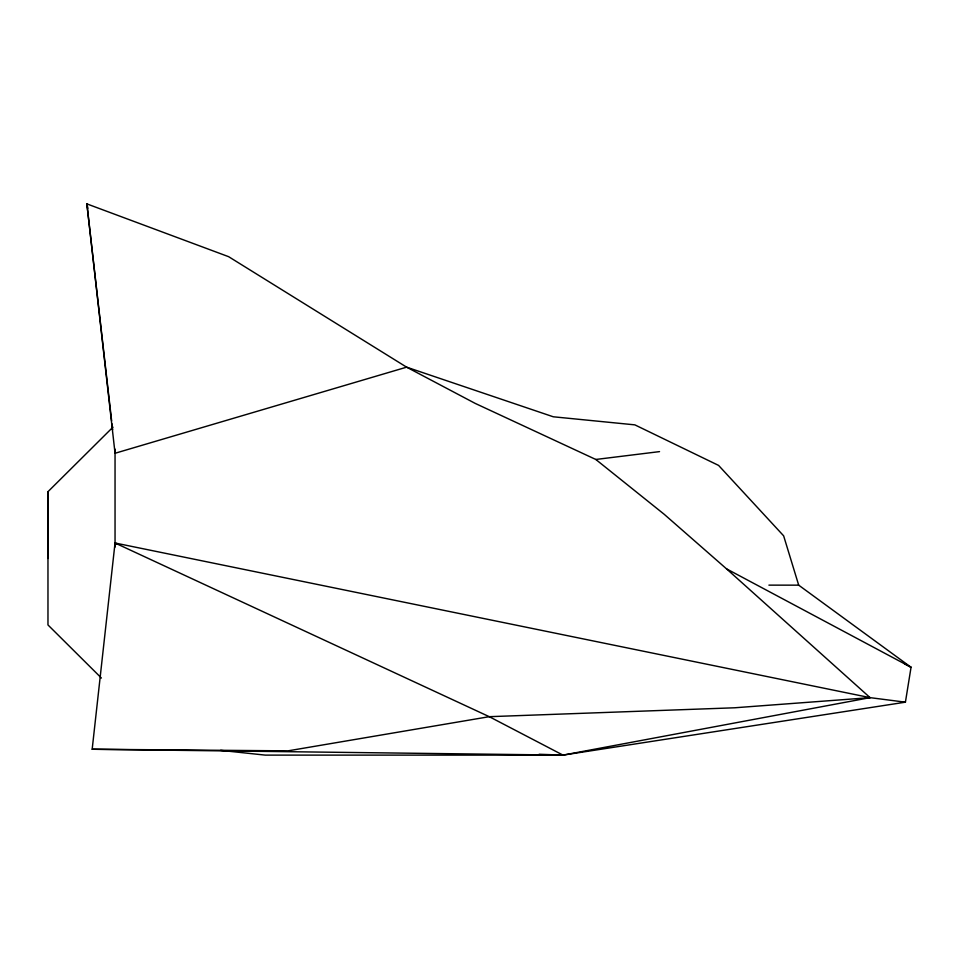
<?xml version="1.0" encoding="UTF-8"?>
<svg xmlns="http://www.w3.org/2000/svg" width="959" height="959" viewBox="0 0 959 959"><rect width="100%" height="100%" fill="white"/><g stroke="black" fill="none" stroke-linecap="round" stroke-linejoin="round"><path stroke-width="1.44" d="M112.946 427.163L47.962 491.703L47.974 558.474M902.527 701.748L905.416 702.18L563.005 755.117L92.172 749.255L115.044 542.998L870.089 697.649L905.416 702.18L911.05 667.272L798.691 585.158L768.914 585.134M798.691 585.158L783.635 535.829L718.591 465.415L634.858 424.861L553.271 416.781L406.628 367.165L115.044 453.271L86.873 203.883L228.638 256.688L406.628 367.165L475.208 403.403L595.803 459.469L664.155 514.252L726.538 568.855L870.089 697.649L563.005 755.117L265.259 755.117L220.642 750.37M595.803 459.469L659.528 451.617M870.089 697.649L734.774 707.778L489.27 716.685L288.024 750.849L92.172 749.255M539.114 754.265L563.005 755.117L489.27 716.685L115.044 542.998L117.741 544.28M904.457 663.748L911.05 667.272L726.538 568.855M101.414 678.037L47.974 624.944L47.962 491.703M87.892 208.247L86.873 203.883L111.64 420.869M111.987 423.842L112.659 429.788M115.044 449.112L115.044 547.109"/></g></svg>
